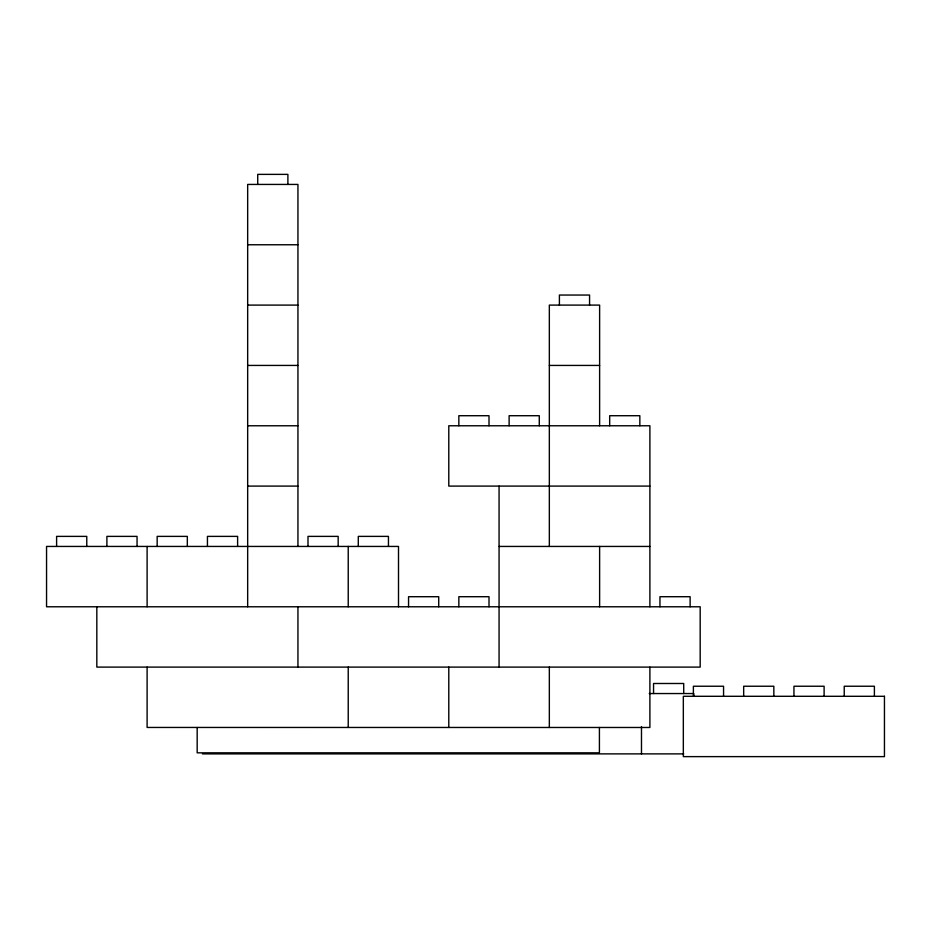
<?xml version="1.0" encoding="UTF-8"?>
<svg xmlns="http://www.w3.org/2000/svg" width="931" height="931" viewBox="0 0 931 931"><rect width="100%" height="100%" fill="white"/><g stroke="black" fill="none" stroke-linecap="round" stroke-linejoin="round"><path stroke-width="1.4" d="M247.669 244.76L297.943 244.76M247.669 305.1L297.943 305.1M247.669 365.429L297.943 365.429M549.337 365.429L599.622 365.429M247.669 425.77L297.943 425.77M247.669 486.098L297.943 486.098M649.896 486.098L448.789 486.098L448.789 425.77L649.896 425.77L649.896 606.779M499.063 546.439L649.896 546.439M649.233 693.548L693.77 693.548L693.77 696.423M202.388 753.877L683.715 753.877M874.395 696.295L874.395 686.24L844.231 686.24L844.231 696.295M824.11 696.295L824.11 686.24L793.945 686.24L793.945 696.295M773.836 696.295L773.836 686.24L743.671 686.24L743.671 696.295M723.562 696.295L723.562 686.24L693.386 686.24L693.386 696.295M690.127 606.779L690.127 596.713L659.951 596.713L659.951 606.779M683.715 693.548L683.715 683.494L653.55 683.494L653.55 693.548M649.896 667.155L649.896 727.483L147.11 727.448L147.11 667.108M641.482 726.587L641.482 753.877M639.841 425.77L639.841 415.715L609.677 415.715L609.677 425.77M599.622 425.77L599.622 305.1L549.337 305.1L549.337 546.439M599.622 546.439L599.622 606.779M599.413 727.483L599.413 752.83L197.174 752.83L197.174 727.483M589.567 305.1L589.567 295.046L559.403 295.046L559.403 305.1M549.337 667.108L549.337 727.483M539.282 425.77L539.282 415.715L509.117 415.715L509.117 425.77M499.063 486.098L499.063 667.108M489.008 425.77L489.008 415.715L458.843 415.715L458.843 425.77M489.008 606.779L489.008 596.713L458.843 596.713L458.843 606.779M448.789 667.108L448.789 727.448M438.722 606.779L438.722 596.713L408.558 596.713L408.558 606.779M398.503 606.779L398.503 546.439L46.55 546.439L46.55 606.779L700.182 606.779L700.182 667.108L96.824 667.108L96.824 606.779M388.448 546.439L388.448 536.384L358.284 536.384L358.284 546.439M348.229 546.439L348.229 606.779M348.229 667.108L348.229 727.448M338.174 546.439L338.174 536.384L307.998 536.384L307.998 546.439M297.943 546.439L297.943 184.431L247.669 184.431L247.669 606.779M297.943 606.779L297.943 667.108M287.888 184.431L287.888 174.376L257.724 174.376L257.724 184.431M237.614 546.439L237.614 536.384L207.438 536.384L207.438 546.439M187.329 546.439L187.329 536.384L157.164 536.384L157.164 546.439M147.11 546.439L147.11 606.779M137.055 546.439L137.055 536.384L106.89 536.384L106.89 546.439M86.769 546.439L86.769 536.384L56.605 536.384L56.605 546.439M884.45 696.295L683.331 696.295L683.331 756.624L884.45 756.624L884.45 696.295"/></g></svg>
